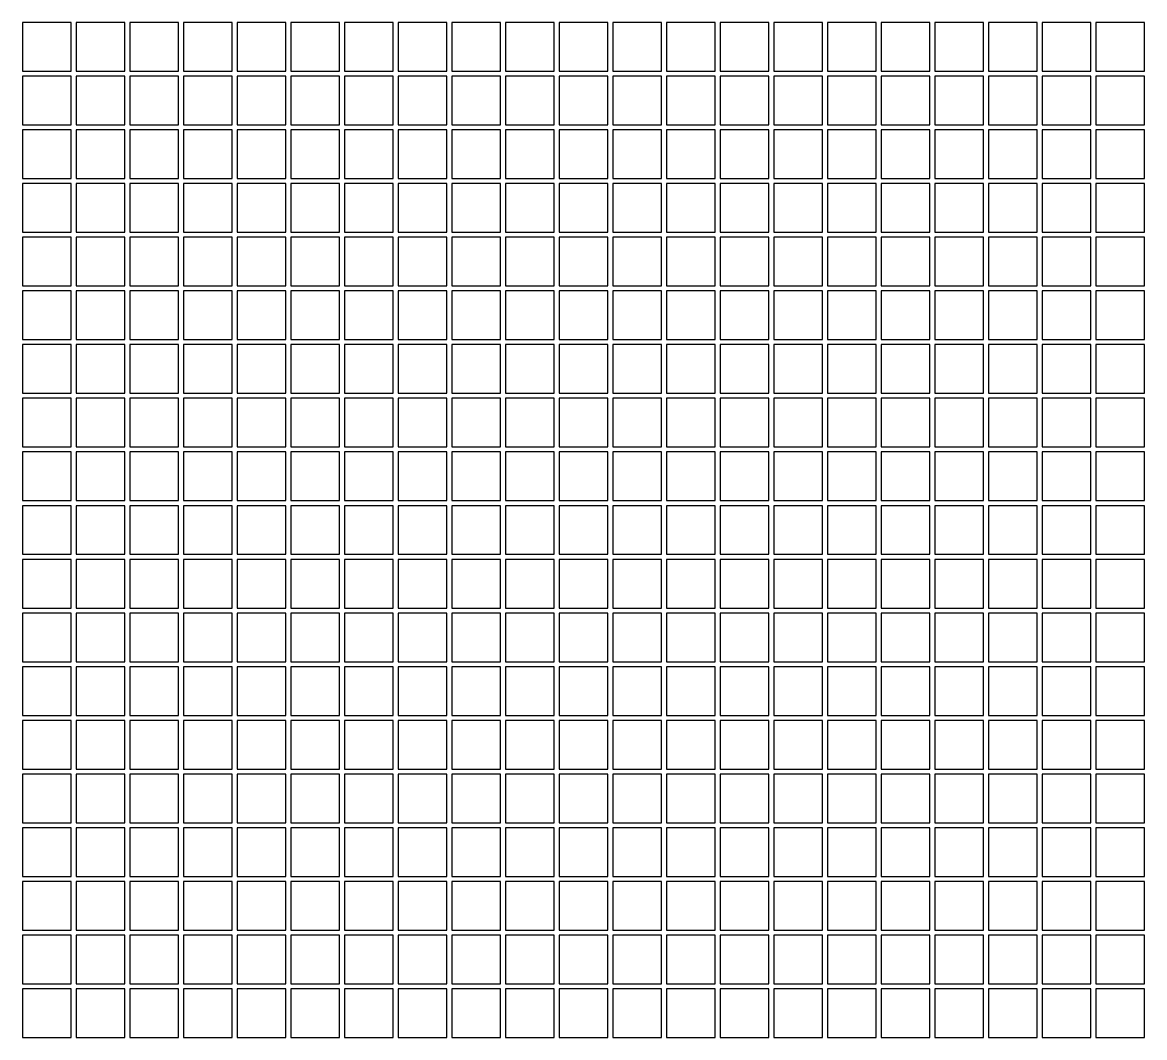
# Model space of a CAD drawing. Extents: x -1 to 152, y 0 to 80.
# Drawn here: x 80.17 to 83.724, y 50.34 to 53.554 of the extents above; entities that cross this region are included whole.
import ezdxf

# ---------------------------------------------------------------- set-up
doc = ezdxf.new("R2010")
doc.units = 0
doc.header["$MEASUREMENT"] = 0
doc.layers.add('Pixel', color=4, linetype='Continuous')

msp = doc.modelspace()

# ---------------------------------------------------------------- linework, layer by layer
at = {"layer": 'Pixel'}
for points in [[(80.17, 53.4), (80.324, 53.4), (80.324, 53.554), (80.17, 53.554)], [(80.34, 53.4), (80.494, 53.4), (80.494, 53.554), (80.34, 53.554)], [(80.51, 53.4), (80.664, 53.4), (80.664, 53.554), (80.51, 53.554)], [(80.68, 53.4), (80.834, 53.4), (80.834, 53.554), (80.68, 53.554)], [(80.85, 53.4), (81.004, 53.4), (81.004, 53.554), (80.85, 53.554)], [(81.02, 53.4), (81.174, 53.4), (81.174, 53.554), (81.02, 53.554)], [(81.19, 53.4), (81.344, 53.4), (81.344, 53.554), (81.19, 53.554)], [(81.36, 53.4), (81.514, 53.4), (81.514, 53.554), (81.36, 53.554)], [(81.53, 53.4), (81.684, 53.4), (81.684, 53.554), (81.53, 53.554)], [(81.7, 53.4), (81.854, 53.4), (81.854, 53.554), (81.7, 53.554)], [(81.87, 53.4), (82.024, 53.4), (82.024, 53.554), (81.87, 53.554)], [(82.04, 53.4), (82.194, 53.4), (82.194, 53.554), (82.04, 53.554)], [(82.21, 53.4), (82.364, 53.4), (82.364, 53.554), (82.21, 53.554)], [(82.38, 53.4), (82.534, 53.4), (82.534, 53.554), (82.38, 53.554)], [(82.55, 53.4), (82.704, 53.4), (82.704, 53.554), (82.55, 53.554)], [(82.72, 53.4), (82.874, 53.4), (82.874, 53.554), (82.72, 53.554)], [(82.89, 53.4), (83.044, 53.4), (83.044, 53.554), (82.89, 53.554)], [(83.06, 53.4), (83.214, 53.4), (83.214, 53.554), (83.06, 53.554)], [(83.23, 53.4), (83.384, 53.4), (83.384, 53.554), (83.23, 53.554)], [(83.4, 53.4), (83.554, 53.4), (83.554, 53.554), (83.4, 53.554)], [(83.57, 53.4), (83.724, 53.4), (83.724, 53.554), (83.57, 53.554)], [(80.17, 53.23), (80.324, 53.23), (80.324, 53.384), (80.17, 53.384)], [(80.34, 53.23), (80.494, 53.23), (80.494, 53.384), (80.34, 53.384)], [(80.51, 53.23), (80.664, 53.23), (80.664, 53.384), (80.51, 53.384)], [(80.68, 53.23), (80.834, 53.23), (80.834, 53.384), (80.68, 53.384)], [(80.85, 53.23), (81.004, 53.23), (81.004, 53.384), (80.85, 53.384)], [(81.02, 53.23), (81.174, 53.23), (81.174, 53.384), (81.02, 53.384)], [(81.19, 53.23), (81.344, 53.23), (81.344, 53.384), (81.19, 53.384)], [(81.36, 53.23), (81.514, 53.23), (81.514, 53.384), (81.36, 53.384)], [(81.53, 53.23), (81.684, 53.23), (81.684, 53.384), (81.53, 53.384)], [(81.7, 53.23), (81.854, 53.23), (81.854, 53.384), (81.7, 53.384)], [(81.87, 53.23), (82.024, 53.23), (82.024, 53.384), (81.87, 53.384)], [(82.04, 53.23), (82.194, 53.23), (82.194, 53.384), (82.04, 53.384)], [(82.21, 53.23), (82.364, 53.23), (82.364, 53.384), (82.21, 53.384)], [(82.38, 53.23), (82.534, 53.23), (82.534, 53.384), (82.38, 53.384)], [(82.55, 53.23), (82.704, 53.23), (82.704, 53.384), (82.55, 53.384)], [(82.72, 53.23), (82.874, 53.23), (82.874, 53.384), (82.72, 53.384)], [(82.89, 53.23), (83.044, 53.23), (83.044, 53.384), (82.89, 53.384)], [(83.06, 53.23), (83.214, 53.23), (83.214, 53.384), (83.06, 53.384)], [(83.23, 53.23), (83.384, 53.23), (83.384, 53.384), (83.23, 53.384)], [(83.4, 53.23), (83.554, 53.23), (83.554, 53.384), (83.4, 53.384)], [(83.57, 53.23), (83.724, 53.23), (83.724, 53.384), (83.57, 53.384)], [(80.17, 53.06), (80.324, 53.06), (80.324, 53.214), (80.17, 53.214)], [(80.34, 53.06), (80.494, 53.06), (80.494, 53.214), (80.34, 53.214)], [(80.51, 53.06), (80.664, 53.06), (80.664, 53.214), (80.51, 53.214)], [(80.68, 53.06), (80.834, 53.06), (80.834, 53.214), (80.68, 53.214)], [(80.85, 53.06), (81.004, 53.06), (81.004, 53.214), (80.85, 53.214)], [(81.02, 53.06), (81.174, 53.06), (81.174, 53.214), (81.02, 53.214)], [(81.19, 53.06), (81.344, 53.06), (81.344, 53.214), (81.19, 53.214)], [(81.36, 53.06), (81.514, 53.06), (81.514, 53.214), (81.36, 53.214)], [(81.53, 53.06), (81.684, 53.06), (81.684, 53.214), (81.53, 53.214)], [(81.7, 53.06), (81.854, 53.06), (81.854, 53.214), (81.7, 53.214)], [(81.87, 53.06), (82.024, 53.06), (82.024, 53.214), (81.87, 53.214)], [(82.04, 53.06), (82.194, 53.06), (82.194, 53.214), (82.04, 53.214)], [(82.21, 53.06), (82.364, 53.06), (82.364, 53.214), (82.21, 53.214)], [(82.38, 53.06), (82.534, 53.06), (82.534, 53.214), (82.38, 53.214)], [(82.55, 53.06), (82.704, 53.06), (82.704, 53.214), (82.55, 53.214)], [(82.72, 53.06), (82.874, 53.06), (82.874, 53.214), (82.72, 53.214)], [(82.89, 53.06), (83.044, 53.06), (83.044, 53.214), (82.89, 53.214)], [(83.06, 53.06), (83.214, 53.06), (83.214, 53.214), (83.06, 53.214)], [(83.23, 53.06), (83.384, 53.06), (83.384, 53.214), (83.23, 53.214)], [(83.4, 53.06), (83.554, 53.06), (83.554, 53.214), (83.4, 53.214)], [(83.57, 53.06), (83.724, 53.06), (83.724, 53.214), (83.57, 53.214)], [(80.17, 52.89), (80.324, 52.89), (80.324, 53.044), (80.17, 53.044)], [(80.34, 52.89), (80.494, 52.89), (80.494, 53.044), (80.34, 53.044)], [(80.51, 52.89), (80.664, 52.89), (80.664, 53.044), (80.51, 53.044)], [(80.68, 52.89), (80.834, 52.89), (80.834, 53.044), (80.68, 53.044)], [(80.85, 52.89), (81.004, 52.89), (81.004, 53.044), (80.85, 53.044)], [(81.02, 52.89), (81.174, 52.89), (81.174, 53.044), (81.02, 53.044)], [(81.19, 52.89), (81.344, 52.89), (81.344, 53.044), (81.19, 53.044)], [(81.36, 52.89), (81.514, 52.89), (81.514, 53.044), (81.36, 53.044)], [(81.53, 52.89), (81.684, 52.89), (81.684, 53.044), (81.53, 53.044)], [(81.7, 52.89), (81.854, 52.89), (81.854, 53.044), (81.7, 53.044)], [(81.87, 52.89), (82.024, 52.89), (82.024, 53.044), (81.87, 53.044)], [(82.04, 52.89), (82.194, 52.89), (82.194, 53.044), (82.04, 53.044)], [(82.21, 52.89), (82.364, 52.89), (82.364, 53.044), (82.21, 53.044)], [(82.38, 52.89), (82.534, 52.89), (82.534, 53.044), (82.38, 53.044)], [(82.55, 52.89), (82.704, 52.89), (82.704, 53.044), (82.55, 53.044)], [(82.72, 52.89), (82.874, 52.89), (82.874, 53.044), (82.72, 53.044)], [(82.89, 52.89), (83.044, 52.89), (83.044, 53.044), (82.89, 53.044)], [(83.06, 52.89), (83.214, 52.89), (83.214, 53.044), (83.06, 53.044)], [(83.23, 52.89), (83.384, 52.89), (83.384, 53.044), (83.23, 53.044)], [(83.4, 52.89), (83.554, 52.89), (83.554, 53.044), (83.4, 53.044)], [(83.57, 52.89), (83.724, 52.89), (83.724, 53.044), (83.57, 53.044)], [(80.17, 52.72), (80.324, 52.72), (80.324, 52.874), (80.17, 52.874)], [(80.34, 52.72), (80.494, 52.72), (80.494, 52.874), (80.34, 52.874)], [(80.51, 52.72), (80.664, 52.72), (80.664, 52.874), (80.51, 52.874)], [(80.68, 52.72), (80.834, 52.72), (80.834, 52.874), (80.68, 52.874)], [(80.85, 52.72), (81.004, 52.72), (81.004, 52.874), (80.85, 52.874)], [(81.02, 52.72), (81.174, 52.72), (81.174, 52.874), (81.02, 52.874)], [(81.19, 52.72), (81.344, 52.72), (81.344, 52.874), (81.19, 52.874)], [(81.36, 52.72), (81.514, 52.72), (81.514, 52.874), (81.36, 52.874)], [(81.53, 52.72), (81.684, 52.72), (81.684, 52.874), (81.53, 52.874)], [(81.7, 52.72), (81.854, 52.72), (81.854, 52.874), (81.7, 52.874)], [(81.87, 52.72), (82.024, 52.72), (82.024, 52.874), (81.87, 52.874)], [(82.04, 52.72), (82.194, 52.72), (82.194, 52.874), (82.04, 52.874)], [(82.21, 52.72), (82.364, 52.72), (82.364, 52.874), (82.21, 52.874)], [(82.38, 52.72), (82.534, 52.72), (82.534, 52.874), (82.38, 52.874)], [(82.55, 52.72), (82.704, 52.72), (82.704, 52.874), (82.55, 52.874)], [(82.72, 52.72), (82.874, 52.72), (82.874, 52.874), (82.72, 52.874)], [(82.89, 52.72), (83.044, 52.72), (83.044, 52.874), (82.89, 52.874)], [(83.06, 52.72), (83.214, 52.72), (83.214, 52.874), (83.06, 52.874)], [(83.23, 52.72), (83.384, 52.72), (83.384, 52.874), (83.23, 52.874)], [(83.4, 52.72), (83.554, 52.72), (83.554, 52.874), (83.4, 52.874)], [(83.57, 52.72), (83.724, 52.72), (83.724, 52.874), (83.57, 52.874)], [(80.17, 52.55), (80.324, 52.55), (80.324, 52.704), (80.17, 52.704)], [(80.34, 52.55), (80.494, 52.55), (80.494, 52.704), (80.34, 52.704)], [(80.51, 52.55), (80.664, 52.55), (80.664, 52.704), (80.51, 52.704)], [(80.68, 52.55), (80.834, 52.55), (80.834, 52.704), (80.68, 52.704)], [(80.85, 52.55), (81.004, 52.55), (81.004, 52.704), (80.85, 52.704)], [(81.02, 52.55), (81.174, 52.55), (81.174, 52.704), (81.02, 52.704)], [(81.19, 52.55), (81.344, 52.55), (81.344, 52.704), (81.19, 52.704)], [(81.36, 52.55), (81.514, 52.55), (81.514, 52.704), (81.36, 52.704)], [(81.53, 52.55), (81.684, 52.55), (81.684, 52.704), (81.53, 52.704)], [(81.7, 52.55), (81.854, 52.55), (81.854, 52.704), (81.7, 52.704)], [(81.87, 52.55), (82.024, 52.55), (82.024, 52.704), (81.87, 52.704)], [(82.04, 52.55), (82.194, 52.55), (82.194, 52.704), (82.04, 52.704)], [(82.21, 52.55), (82.364, 52.55), (82.364, 52.704), (82.21, 52.704)], [(82.38, 52.55), (82.534, 52.55), (82.534, 52.704), (82.38, 52.704)], [(82.55, 52.55), (82.704, 52.55), (82.704, 52.704), (82.55, 52.704)], [(82.72, 52.55), (82.874, 52.55), (82.874, 52.704), (82.72, 52.704)], [(82.89, 52.55), (83.044, 52.55), (83.044, 52.704), (82.89, 52.704)], [(83.06, 52.55), (83.214, 52.55), (83.214, 52.704), (83.06, 52.704)], [(83.23, 52.55), (83.384, 52.55), (83.384, 52.704), (83.23, 52.704)], [(83.4, 52.55), (83.554, 52.55), (83.554, 52.704), (83.4, 52.704)], [(83.57, 52.55), (83.724, 52.55), (83.724, 52.704), (83.57, 52.704)], [(80.17, 52.38), (80.324, 52.38), (80.324, 52.534), (80.17, 52.534)], [(80.34, 52.38), (80.494, 52.38), (80.494, 52.534), (80.34, 52.534)], [(80.51, 52.38), (80.664, 52.38), (80.664, 52.534), (80.51, 52.534)], [(80.68, 52.38), (80.834, 52.38), (80.834, 52.534), (80.68, 52.534)], [(80.85, 52.38), (81.004, 52.38), (81.004, 52.534), (80.85, 52.534)], [(81.02, 52.38), (81.174, 52.38), (81.174, 52.534), (81.02, 52.534)], [(81.19, 52.38), (81.344, 52.38), (81.344, 52.534), (81.19, 52.534)], [(81.36, 52.38), (81.514, 52.38), (81.514, 52.534), (81.36, 52.534)], [(81.53, 52.38), (81.684, 52.38), (81.684, 52.534), (81.53, 52.534)], [(81.7, 52.38), (81.854, 52.38), (81.854, 52.534), (81.7, 52.534)], [(81.87, 52.38), (82.024, 52.38), (82.024, 52.534), (81.87, 52.534)], [(82.04, 52.38), (82.194, 52.38), (82.194, 52.534), (82.04, 52.534)], [(82.21, 52.38), (82.364, 52.38), (82.364, 52.534), (82.21, 52.534)], [(82.38, 52.38), (82.534, 52.38), (82.534, 52.534), (82.38, 52.534)], [(82.55, 52.38), (82.704, 52.38), (82.704, 52.534), (82.55, 52.534)], [(82.72, 52.38), (82.874, 52.38), (82.874, 52.534), (82.72, 52.534)], [(82.89, 52.38), (83.044, 52.38), (83.044, 52.534), (82.89, 52.534)], [(83.06, 52.38), (83.214, 52.38), (83.214, 52.534), (83.06, 52.534)], [(83.23, 52.38), (83.384, 52.38), (83.384, 52.534), (83.23, 52.534)], [(83.4, 52.38), (83.554, 52.38), (83.554, 52.534), (83.4, 52.534)], [(83.57, 52.38), (83.724, 52.38), (83.724, 52.534), (83.57, 52.534)], [(80.17, 52.21), (80.324, 52.21), (80.324, 52.364), (80.17, 52.364)], [(80.34, 52.21), (80.494, 52.21), (80.494, 52.364), (80.34, 52.364)], [(80.51, 52.21), (80.664, 52.21), (80.664, 52.364), (80.51, 52.364)], [(80.68, 52.21), (80.834, 52.21), (80.834, 52.364), (80.68, 52.364)], [(80.85, 52.21), (81.004, 52.21), (81.004, 52.364), (80.85, 52.364)], [(81.02, 52.21), (81.174, 52.21), (81.174, 52.364), (81.02, 52.364)], [(81.19, 52.21), (81.344, 52.21), (81.344, 52.364), (81.19, 52.364)], [(81.36, 52.21), (81.514, 52.21), (81.514, 52.364), (81.36, 52.364)], [(81.53, 52.21), (81.684, 52.21), (81.684, 52.364), (81.53, 52.364)], [(81.7, 52.21), (81.854, 52.21), (81.854, 52.364), (81.7, 52.364)], [(81.87, 52.21), (82.024, 52.21), (82.024, 52.364), (81.87, 52.364)], [(82.04, 52.21), (82.194, 52.21), (82.194, 52.364), (82.04, 52.364)], [(82.21, 52.21), (82.364, 52.21), (82.364, 52.364), (82.21, 52.364)], [(82.38, 52.21), (82.534, 52.21), (82.534, 52.364), (82.38, 52.364)], [(82.55, 52.21), (82.704, 52.21), (82.704, 52.364), (82.55, 52.364)], [(82.72, 52.21), (82.874, 52.21), (82.874, 52.364), (82.72, 52.364)], [(82.89, 52.21), (83.044, 52.21), (83.044, 52.364), (82.89, 52.364)], [(83.06, 52.21), (83.214, 52.21), (83.214, 52.364), (83.06, 52.364)], [(83.23, 52.21), (83.384, 52.21), (83.384, 52.364), (83.23, 52.364)], [(83.4, 52.21), (83.554, 52.21), (83.554, 52.364), (83.4, 52.364)], [(83.57, 52.21), (83.724, 52.21), (83.724, 52.364), (83.57, 52.364)], [(80.17, 52.04), (80.324, 52.04), (80.324, 52.194), (80.17, 52.194)], [(80.34, 52.04), (80.494, 52.04), (80.494, 52.194), (80.34, 52.194)], [(80.51, 52.04), (80.664, 52.04), (80.664, 52.194), (80.51, 52.194)], [(80.68, 52.04), (80.834, 52.04), (80.834, 52.194), (80.68, 52.194)], [(80.85, 52.04), (81.004, 52.04), (81.004, 52.194), (80.85, 52.194)], [(81.02, 52.04), (81.174, 52.04), (81.174, 52.194), (81.02, 52.194)], [(81.19, 52.04), (81.344, 52.04), (81.344, 52.194), (81.19, 52.194)], [(81.36, 52.04), (81.514, 52.04), (81.514, 52.194), (81.36, 52.194)], [(81.53, 52.04), (81.684, 52.04), (81.684, 52.194), (81.53, 52.194)], [(81.7, 52.04), (81.854, 52.04), (81.854, 52.194), (81.7, 52.194)], [(81.87, 52.04), (82.024, 52.04), (82.024, 52.194), (81.87, 52.194)], [(82.04, 52.04), (82.194, 52.04), (82.194, 52.194), (82.04, 52.194)], [(82.21, 52.04), (82.364, 52.04), (82.364, 52.194), (82.21, 52.194)], [(82.38, 52.04), (82.534, 52.04), (82.534, 52.194), (82.38, 52.194)], [(82.55, 52.04), (82.704, 52.04), (82.704, 52.194), (82.55, 52.194)], [(82.72, 52.04), (82.874, 52.04), (82.874, 52.194), (82.72, 52.194)], [(82.89, 52.04), (83.044, 52.04), (83.044, 52.194), (82.89, 52.194)], [(83.06, 52.04), (83.214, 52.04), (83.214, 52.194), (83.06, 52.194)], [(83.23, 52.04), (83.384, 52.04), (83.384, 52.194), (83.23, 52.194)], [(83.4, 52.04), (83.554, 52.04), (83.554, 52.194), (83.4, 52.194)], [(83.57, 52.04), (83.724, 52.04), (83.724, 52.194), (83.57, 52.194)], [(80.17, 51.87), (80.324, 51.87), (80.324, 52.024), (80.17, 52.024)], [(80.34, 51.87), (80.494, 51.87), (80.494, 52.024), (80.34, 52.024)], [(80.51, 51.87), (80.664, 51.87), (80.664, 52.024), (80.51, 52.024)], [(80.68, 51.87), (80.834, 51.87), (80.834, 52.024), (80.68, 52.024)], [(80.85, 51.87), (81.004, 51.87), (81.004, 52.024), (80.85, 52.024)], [(81.02, 51.87), (81.174, 51.87), (81.174, 52.024), (81.02, 52.024)], [(81.19, 51.87), (81.344, 51.87), (81.344, 52.024), (81.19, 52.024)], [(81.36, 51.87), (81.514, 51.87), (81.514, 52.024), (81.36, 52.024)], [(81.53, 51.87), (81.684, 51.87), (81.684, 52.024), (81.53, 52.024)], [(81.7, 51.87), (81.854, 51.87), (81.854, 52.024), (81.7, 52.024)], [(81.87, 51.87), (82.024, 51.87), (82.024, 52.024), (81.87, 52.024)], [(82.04, 51.87), (82.194, 51.87), (82.194, 52.024), (82.04, 52.024)], [(82.21, 51.87), (82.364, 51.87), (82.364, 52.024), (82.21, 52.024)], [(82.38, 51.87), (82.534, 51.87), (82.534, 52.024), (82.38, 52.024)], [(82.55, 51.87), (82.704, 51.87), (82.704, 52.024), (82.55, 52.024)], [(82.72, 51.87), (82.874, 51.87), (82.874, 52.024), (82.72, 52.024)], [(82.89, 51.87), (83.044, 51.87), (83.044, 52.024), (82.89, 52.024)], [(83.06, 51.87), (83.214, 51.87), (83.214, 52.024), (83.06, 52.024)], [(83.23, 51.87), (83.384, 51.87), (83.384, 52.024), (83.23, 52.024)], [(83.4, 51.87), (83.554, 51.87), (83.554, 52.024), (83.4, 52.024)], [(83.57, 51.87), (83.724, 51.87), (83.724, 52.024), (83.57, 52.024)], [(80.17, 51.7), (80.324, 51.7), (80.324, 51.854), (80.17, 51.854)], [(80.34, 51.7), (80.494, 51.7), (80.494, 51.854), (80.34, 51.854)], [(80.51, 51.7), (80.664, 51.7), (80.664, 51.854), (80.51, 51.854)], [(80.68, 51.7), (80.834, 51.7), (80.834, 51.854), (80.68, 51.854)], [(80.85, 51.7), (81.004, 51.7), (81.004, 51.854), (80.85, 51.854)], [(81.02, 51.7), (81.174, 51.7), (81.174, 51.854), (81.02, 51.854)], [(81.19, 51.7), (81.344, 51.7), (81.344, 51.854), (81.19, 51.854)], [(81.36, 51.7), (81.514, 51.7), (81.514, 51.854), (81.36, 51.854)], [(81.53, 51.7), (81.684, 51.7), (81.684, 51.854), (81.53, 51.854)], [(81.7, 51.7), (81.854, 51.7), (81.854, 51.854), (81.7, 51.854)], [(81.87, 51.7), (82.024, 51.7), (82.024, 51.854), (81.87, 51.854)], [(82.04, 51.7), (82.194, 51.7), (82.194, 51.854), (82.04, 51.854)], [(82.21, 51.7), (82.364, 51.7), (82.364, 51.854), (82.21, 51.854)], [(82.38, 51.7), (82.534, 51.7), (82.534, 51.854), (82.38, 51.854)], [(82.55, 51.7), (82.704, 51.7), (82.704, 51.854), (82.55, 51.854)], [(82.72, 51.7), (82.874, 51.7), (82.874, 51.854), (82.72, 51.854)], [(82.89, 51.7), (83.044, 51.7), (83.044, 51.854), (82.89, 51.854)], [(83.06, 51.7), (83.214, 51.7), (83.214, 51.854), (83.06, 51.854)], [(83.23, 51.7), (83.384, 51.7), (83.384, 51.854), (83.23, 51.854)], [(83.4, 51.7), (83.554, 51.7), (83.554, 51.854), (83.4, 51.854)], [(83.57, 51.7), (83.724, 51.7), (83.724, 51.854), (83.57, 51.854)], [(80.17, 51.53), (80.324, 51.53), (80.324, 51.684), (80.17, 51.684)], [(80.34, 51.53), (80.494, 51.53), (80.494, 51.684), (80.34, 51.684)], [(80.51, 51.53), (80.664, 51.53), (80.664, 51.684), (80.51, 51.684)], [(80.68, 51.53), (80.834, 51.53), (80.834, 51.684), (80.68, 51.684)], [(80.85, 51.53), (81.004, 51.53), (81.004, 51.684), (80.85, 51.684)], [(81.02, 51.53), (81.174, 51.53), (81.174, 51.684), (81.02, 51.684)], [(81.19, 51.53), (81.344, 51.53), (81.344, 51.684), (81.19, 51.684)], [(81.36, 51.53), (81.514, 51.53), (81.514, 51.684), (81.36, 51.684)], [(81.53, 51.53), (81.684, 51.53), (81.684, 51.684), (81.53, 51.684)], [(81.7, 51.53), (81.854, 51.53), (81.854, 51.684), (81.7, 51.684)], [(81.87, 51.53), (82.024, 51.53), (82.024, 51.684), (81.87, 51.684)], [(82.04, 51.53), (82.194, 51.53), (82.194, 51.684), (82.04, 51.684)], [(82.21, 51.53), (82.364, 51.53), (82.364, 51.684), (82.21, 51.684)], [(82.38, 51.53), (82.534, 51.53), (82.534, 51.684), (82.38, 51.684)], [(82.55, 51.53), (82.704, 51.53), (82.704, 51.684), (82.55, 51.684)], [(82.72, 51.53), (82.874, 51.53), (82.874, 51.684), (82.72, 51.684)], [(82.89, 51.53), (83.044, 51.53), (83.044, 51.684), (82.89, 51.684)], [(83.06, 51.53), (83.214, 51.53), (83.214, 51.684), (83.06, 51.684)], [(83.23, 51.53), (83.384, 51.53), (83.384, 51.684), (83.23, 51.684)], [(83.4, 51.53), (83.554, 51.53), (83.554, 51.684), (83.4, 51.684)], [(83.57, 51.53), (83.724, 51.53), (83.724, 51.684), (83.57, 51.684)], [(80.17, 51.36), (80.324, 51.36), (80.324, 51.514), (80.17, 51.514)], [(80.34, 51.36), (80.494, 51.36), (80.494, 51.514), (80.34, 51.514)], [(80.51, 51.36), (80.664, 51.36), (80.664, 51.514), (80.51, 51.514)], [(80.68, 51.36), (80.834, 51.36), (80.834, 51.514), (80.68, 51.514)], [(80.85, 51.36), (81.004, 51.36), (81.004, 51.514), (80.85, 51.514)], [(81.02, 51.36), (81.174, 51.36), (81.174, 51.514), (81.02, 51.514)], [(81.19, 51.36), (81.344, 51.36), (81.344, 51.514), (81.19, 51.514)], [(81.36, 51.36), (81.514, 51.36), (81.514, 51.514), (81.36, 51.514)], [(81.53, 51.36), (81.684, 51.36), (81.684, 51.514), (81.53, 51.514)], [(81.7, 51.36), (81.854, 51.36), (81.854, 51.514), (81.7, 51.514)], [(81.87, 51.36), (82.024, 51.36), (82.024, 51.514), (81.87, 51.514)], [(82.04, 51.36), (82.194, 51.36), (82.194, 51.514), (82.04, 51.514)], [(82.21, 51.36), (82.364, 51.36), (82.364, 51.514), (82.21, 51.514)], [(82.38, 51.36), (82.534, 51.36), (82.534, 51.514), (82.38, 51.514)], [(82.55, 51.36), (82.704, 51.36), (82.704, 51.514), (82.55, 51.514)], [(82.72, 51.36), (82.874, 51.36), (82.874, 51.514), (82.72, 51.514)], [(82.89, 51.36), (83.044, 51.36), (83.044, 51.514), (82.89, 51.514)], [(83.06, 51.36), (83.214, 51.36), (83.214, 51.514), (83.06, 51.514)], [(83.23, 51.36), (83.384, 51.36), (83.384, 51.514), (83.23, 51.514)], [(83.4, 51.36), (83.554, 51.36), (83.554, 51.514), (83.4, 51.514)], [(83.57, 51.36), (83.724, 51.36), (83.724, 51.514), (83.57, 51.514)], [(80.17, 51.19), (80.324, 51.19), (80.324, 51.344), (80.17, 51.344)], [(80.34, 51.19), (80.494, 51.19), (80.494, 51.344), (80.34, 51.344)], [(80.51, 51.19), (80.664, 51.19), (80.664, 51.344), (80.51, 51.344)], [(80.68, 51.19), (80.834, 51.19), (80.834, 51.344), (80.68, 51.344)], [(80.85, 51.19), (81.004, 51.19), (81.004, 51.344), (80.85, 51.344)], [(81.02, 51.19), (81.174, 51.19), (81.174, 51.344), (81.02, 51.344)], [(81.19, 51.19), (81.344, 51.19), (81.344, 51.344), (81.19, 51.344)], [(81.36, 51.19), (81.514, 51.19), (81.514, 51.344), (81.36, 51.344)], [(81.53, 51.19), (81.684, 51.19), (81.684, 51.344), (81.53, 51.344)], [(81.7, 51.19), (81.854, 51.19), (81.854, 51.344), (81.7, 51.344)], [(81.87, 51.19), (82.024, 51.19), (82.024, 51.344), (81.87, 51.344)], [(82.04, 51.19), (82.194, 51.19), (82.194, 51.344), (82.04, 51.344)], [(82.21, 51.19), (82.364, 51.19), (82.364, 51.344), (82.21, 51.344)], [(82.38, 51.19), (82.534, 51.19), (82.534, 51.344), (82.38, 51.344)], [(82.55, 51.19), (82.704, 51.19), (82.704, 51.344), (82.55, 51.344)], [(82.72, 51.19), (82.874, 51.19), (82.874, 51.344), (82.72, 51.344)], [(82.89, 51.19), (83.044, 51.19), (83.044, 51.344), (82.89, 51.344)], [(83.06, 51.19), (83.214, 51.19), (83.214, 51.344), (83.06, 51.344)], [(83.23, 51.19), (83.384, 51.19), (83.384, 51.344), (83.23, 51.344)], [(83.4, 51.19), (83.554, 51.19), (83.554, 51.344), (83.4, 51.344)], [(83.57, 51.19), (83.724, 51.19), (83.724, 51.344), (83.57, 51.344)], [(80.17, 51.02), (80.324, 51.02), (80.324, 51.174), (80.17, 51.174)], [(80.34, 51.02), (80.494, 51.02), (80.494, 51.174), (80.34, 51.174)], [(80.51, 51.02), (80.664, 51.02), (80.664, 51.174), (80.51, 51.174)], [(80.68, 51.02), (80.834, 51.02), (80.834, 51.174), (80.68, 51.174)], [(80.85, 51.02), (81.004, 51.02), (81.004, 51.174), (80.85, 51.174)], [(81.02, 51.02), (81.174, 51.02), (81.174, 51.174), (81.02, 51.174)], [(81.19, 51.02), (81.344, 51.02), (81.344, 51.174), (81.19, 51.174)], [(81.36, 51.02), (81.514, 51.02), (81.514, 51.174), (81.36, 51.174)], [(81.53, 51.02), (81.684, 51.02), (81.684, 51.174), (81.53, 51.174)], [(81.7, 51.02), (81.854, 51.02), (81.854, 51.174), (81.7, 51.174)], [(81.87, 51.02), (82.024, 51.02), (82.024, 51.174), (81.87, 51.174)], [(82.04, 51.02), (82.194, 51.02), (82.194, 51.174), (82.04, 51.174)], [(82.21, 51.02), (82.364, 51.02), (82.364, 51.174), (82.21, 51.174)], [(82.38, 51.02), (82.534, 51.02), (82.534, 51.174), (82.38, 51.174)], [(82.55, 51.02), (82.704, 51.02), (82.704, 51.174), (82.55, 51.174)], [(82.72, 51.02), (82.874, 51.02), (82.874, 51.174), (82.72, 51.174)], [(82.89, 51.02), (83.044, 51.02), (83.044, 51.174), (82.89, 51.174)], [(83.06, 51.02), (83.214, 51.02), (83.214, 51.174), (83.06, 51.174)], [(83.23, 51.02), (83.384, 51.02), (83.384, 51.174), (83.23, 51.174)], [(83.4, 51.02), (83.554, 51.02), (83.554, 51.174), (83.4, 51.174)], [(83.57, 51.02), (83.724, 51.02), (83.724, 51.174), (83.57, 51.174)], [(80.17, 50.85), (80.324, 50.85), (80.324, 51.004), (80.17, 51.004)], [(80.34, 50.85), (80.494, 50.85), (80.494, 51.004), (80.34, 51.004)], [(80.51, 50.85), (80.664, 50.85), (80.664, 51.004), (80.51, 51.004)], [(80.68, 50.85), (80.834, 50.85), (80.834, 51.004), (80.68, 51.004)], [(80.85, 50.85), (81.004, 50.85), (81.004, 51.004), (80.85, 51.004)], [(81.02, 50.85), (81.174, 50.85), (81.174, 51.004), (81.02, 51.004)], [(81.19, 50.85), (81.344, 50.85), (81.344, 51.004), (81.19, 51.004)], [(81.36, 50.85), (81.514, 50.85), (81.514, 51.004), (81.36, 51.004)], [(81.53, 50.85), (81.684, 50.85), (81.684, 51.004), (81.53, 51.004)], [(81.7, 50.85), (81.854, 50.85), (81.854, 51.004), (81.7, 51.004)], [(81.87, 50.85), (82.024, 50.85), (82.024, 51.004), (81.87, 51.004)], [(82.04, 50.85), (82.194, 50.85), (82.194, 51.004), (82.04, 51.004)], [(82.21, 50.85), (82.364, 50.85), (82.364, 51.004), (82.21, 51.004)], [(82.38, 50.85), (82.534, 50.85), (82.534, 51.004), (82.38, 51.004)], [(82.55, 50.85), (82.704, 50.85), (82.704, 51.004), (82.55, 51.004)], [(82.72, 50.85), (82.874, 50.85), (82.874, 51.004), (82.72, 51.004)], [(82.89, 50.85), (83.044, 50.85), (83.044, 51.004), (82.89, 51.004)], [(83.06, 50.85), (83.214, 50.85), (83.214, 51.004), (83.06, 51.004)], [(83.23, 50.85), (83.384, 50.85), (83.384, 51.004), (83.23, 51.004)], [(83.4, 50.85), (83.554, 50.85), (83.554, 51.004), (83.4, 51.004)], [(83.57, 50.85), (83.724, 50.85), (83.724, 51.004), (83.57, 51.004)], [(80.17, 50.68), (80.324, 50.68), (80.324, 50.834), (80.17, 50.834)], [(80.34, 50.68), (80.494, 50.68), (80.494, 50.834), (80.34, 50.834)], [(80.51, 50.68), (80.664, 50.68), (80.664, 50.834), (80.51, 50.834)], [(80.68, 50.68), (80.834, 50.68), (80.834, 50.834), (80.68, 50.834)], [(80.85, 50.68), (81.004, 50.68), (81.004, 50.834), (80.85, 50.834)], [(81.02, 50.68), (81.174, 50.68), (81.174, 50.834), (81.02, 50.834)], [(81.19, 50.68), (81.344, 50.68), (81.344, 50.834), (81.19, 50.834)], [(81.36, 50.68), (81.514, 50.68), (81.514, 50.834), (81.36, 50.834)], [(81.53, 50.68), (81.684, 50.68), (81.684, 50.834), (81.53, 50.834)], [(81.7, 50.68), (81.854, 50.68), (81.854, 50.834), (81.7, 50.834)], [(81.87, 50.68), (82.024, 50.68), (82.024, 50.834), (81.87, 50.834)], [(82.04, 50.68), (82.194, 50.68), (82.194, 50.834), (82.04, 50.834)], [(82.21, 50.68), (82.364, 50.68), (82.364, 50.834), (82.21, 50.834)], [(82.38, 50.68), (82.534, 50.68), (82.534, 50.834), (82.38, 50.834)], [(82.55, 50.68), (82.704, 50.68), (82.704, 50.834), (82.55, 50.834)], [(82.72, 50.68), (82.874, 50.68), (82.874, 50.834), (82.72, 50.834)], [(82.89, 50.68), (83.044, 50.68), (83.044, 50.834), (82.89, 50.834)], [(83.06, 50.68), (83.214, 50.68), (83.214, 50.834), (83.06, 50.834)], [(83.23, 50.68), (83.384, 50.68), (83.384, 50.834), (83.23, 50.834)], [(83.4, 50.68), (83.554, 50.68), (83.554, 50.834), (83.4, 50.834)], [(83.57, 50.68), (83.724, 50.68), (83.724, 50.834), (83.57, 50.834)], [(80.17, 50.51), (80.324, 50.51), (80.324, 50.664), (80.17, 50.664)], [(80.34, 50.51), (80.494, 50.51), (80.494, 50.664), (80.34, 50.664)], [(80.51, 50.51), (80.664, 50.51), (80.664, 50.664), (80.51, 50.664)], [(80.68, 50.51), (80.834, 50.51), (80.834, 50.664), (80.68, 50.664)], [(80.85, 50.51), (81.004, 50.51), (81.004, 50.664), (80.85, 50.664)], [(81.02, 50.51), (81.174, 50.51), (81.174, 50.664), (81.02, 50.664)], [(81.19, 50.51), (81.344, 50.51), (81.344, 50.664), (81.19, 50.664)], [(81.36, 50.51), (81.514, 50.51), (81.514, 50.664), (81.36, 50.664)], [(81.53, 50.51), (81.684, 50.51), (81.684, 50.664), (81.53, 50.664)], [(81.7, 50.51), (81.854, 50.51), (81.854, 50.664), (81.7, 50.664)], [(81.87, 50.51), (82.024, 50.51), (82.024, 50.664), (81.87, 50.664)], [(82.04, 50.51), (82.194, 50.51), (82.194, 50.664), (82.04, 50.664)], [(82.21, 50.51), (82.364, 50.51), (82.364, 50.664), (82.21, 50.664)], [(82.38, 50.51), (82.534, 50.51), (82.534, 50.664), (82.38, 50.664)], [(82.55, 50.51), (82.704, 50.51), (82.704, 50.664), (82.55, 50.664)], [(82.72, 50.51), (82.874, 50.51), (82.874, 50.664), (82.72, 50.664)], [(82.89, 50.51), (83.044, 50.51), (83.044, 50.664), (82.89, 50.664)], [(83.06, 50.51), (83.214, 50.51), (83.214, 50.664), (83.06, 50.664)], [(83.23, 50.51), (83.384, 50.51), (83.384, 50.664), (83.23, 50.664)], [(83.4, 50.51), (83.554, 50.51), (83.554, 50.664), (83.4, 50.664)], [(83.57, 50.51), (83.724, 50.51), (83.724, 50.664), (83.57, 50.664)], [(80.17, 50.34), (80.324, 50.34), (80.324, 50.494), (80.17, 50.494)], [(80.34, 50.34), (80.494, 50.34), (80.494, 50.494), (80.34, 50.494)], [(80.51, 50.34), (80.664, 50.34), (80.664, 50.494), (80.51, 50.494)], [(80.68, 50.34), (80.834, 50.34), (80.834, 50.494), (80.68, 50.494)], [(80.85, 50.34), (81.004, 50.34), (81.004, 50.494), (80.85, 50.494)], [(81.02, 50.34), (81.174, 50.34), (81.174, 50.494), (81.02, 50.494)], [(81.19, 50.34), (81.344, 50.34), (81.344, 50.494), (81.19, 50.494)], [(81.36, 50.34), (81.514, 50.34), (81.514, 50.494), (81.36, 50.494)], [(81.53, 50.34), (81.684, 50.34), (81.684, 50.494), (81.53, 50.494)], [(81.7, 50.34), (81.854, 50.34), (81.854, 50.494), (81.7, 50.494)], [(81.87, 50.34), (82.024, 50.34), (82.024, 50.494), (81.87, 50.494)], [(82.04, 50.34), (82.194, 50.34), (82.194, 50.494), (82.04, 50.494)], [(82.21, 50.34), (82.364, 50.34), (82.364, 50.494), (82.21, 50.494)], [(82.38, 50.34), (82.534, 50.34), (82.534, 50.494), (82.38, 50.494)], [(82.55, 50.34), (82.704, 50.34), (82.704, 50.494), (82.55, 50.494)], [(82.72, 50.34), (82.874, 50.34), (82.874, 50.494), (82.72, 50.494)], [(82.89, 50.34), (83.044, 50.34), (83.044, 50.494), (82.89, 50.494)], [(83.06, 50.34), (83.214, 50.34), (83.214, 50.494), (83.06, 50.494)], [(83.23, 50.34), (83.384, 50.34), (83.384, 50.494), (83.23, 50.494)], [(83.4, 50.34), (83.554, 50.34), (83.554, 50.494), (83.4, 50.494)], [(83.57, 50.34), (83.724, 50.34), (83.724, 50.494), (83.57, 50.494)]]:
    msp.add_lwpolyline(points, close=True, dxfattribs=at)

doc.saveas('drawing.dxf')
